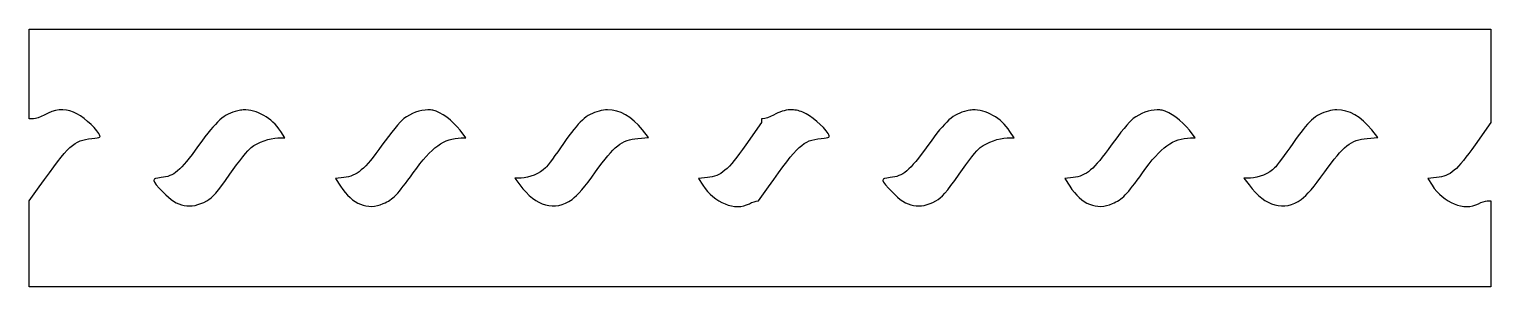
# Model space of a CAD drawing. Header units: centimetres. Extents: x -10.7 to 4.1, y 8.4 to 11.
import ezdxf

# ---------------------------------------------------------------- set-up
doc = ezdxf.new("R2010")
doc.units = ezdxf.units.CM
doc.header["$MEASUREMENT"] = 0
doc.layers.add('Layer 1', color=7, linetype='Continuous')

msp = doc.modelspace()

# ---------------------------------------------------------------- linework, layer by layer
at = {"layer": 'Layer 1'}
for points, knots in [([(-10.67216, 11.0369), (-10.67216, 11.0369), (-10.67216, 10.5862), (-10.67216, 10.5862), (-10.67216, 10.5862), (-10.67216, 10.5862), (-10.67216, 10.1355), (-10.67216, 10.1355), (-10.67216, 10.1355), (-10.67216, 10.1355), (-10.63015, 10.1355), (-10.63015, 10.1355), (-10.63015, 10.1355), (-10.60705, 10.13551), (-10.55788, 10.15288), (-10.52069, 10.17386), (-10.52069, 10.17386), (-10.4153, 10.23329), (-10.32304, 10.24243), (-10.22542, 10.20323), (-10.22542, 10.20323), (-10.14217, 10.16979), (-10.01471, 10.06225), (-9.97054, 9.98806), (-9.97054, 9.98806), (-9.94789, 9.95003), (-9.94872, 9.94889), (-10.04163, 9.93832), (-10.04163, 9.93832), (-10.2256, 9.91738), (-10.26764, 9.87895), (-10.57198, 9.45106), (-10.57198, 9.45106), (-10.57198, 9.45106), (-10.67216, 9.31021), (-10.67216, 9.31021), (-10.67216, 9.31021), (-10.67216, 9.31021), (-10.67216, 8.87929), (-10.67216, 8.87929), (-10.67216, 8.87929), (-10.67216, 8.87929), (-10.67216, 8.44777), (-10.67216, 8.44777), (-10.67216, 8.44777), (-10.67216, 8.44777), (-6.98191, 8.44777), (-6.98191, 8.44777), (-6.98191, 8.44777), (-6.98191, 8.44777), (-3.32316, 8.44777), (-3.32316, 8.44777), (-3.32316, 8.44777), (-3.32316, 8.44777), (-3.29166, 8.44777), (-3.29166, 8.44777), (-3.29166, 8.44777), (-3.29166, 8.44777), (0.36709, 8.44777), (0.36709, 8.44777), (0.36709, 8.44777), (0.36709, 8.44777), (4.05734, 8.44777), (4.05734, 8.44777), (4.05734, 8.44777), (4.05734, 8.44777), (4.05734, 8.87929), (4.05734, 8.87929), (4.05734, 8.87929), (4.05734, 8.87929), (4.05734, 9.31081), (4.05734, 9.31081), (4.05734, 9.31081), (4.05734, 9.31081), (4.02179, 9.31081), (4.02179, 9.31081), (4.02179, 9.31081), (4.00224, 9.31066), (3.96298, 9.29785), (3.93455, 9.28264), (3.93455, 9.28264), (3.79112, 9.20598), (3.58195, 9.28933), (3.46519, 9.46964), (3.46519, 9.46964), (3.46519, 9.46964), (3.42237, 9.53556), (3.42237, 9.53556), (3.42237, 9.53556), (3.42237, 9.53556), (3.51164, 9.54515), (3.51164, 9.54515), (3.51164, 9.54515), (3.65011, 9.55986), (3.71645, 9.61612), (3.899, 9.87539), (3.899, 9.87539), (3.899, 9.87539), (4.05734, 10.10074), (4.05734, 10.10074), (4.05734, 10.10074), (4.05734, 10.10074), (4.05734, 10.56882), (4.05734, 10.56882), (4.05734, 10.56882), (4.05734, 10.56882), (4.05734, 11.0369), (4.05734, 11.0369), (4.05734, 11.0369), (4.05734, 11.0369), (0.36709, 11.0369), (0.36709, 11.0369), (0.36709, 11.0369), (0.36709, 11.0369), (-3.29166, 11.0369), (-3.29166, 11.0369), (-3.29166, 11.0369), (-3.29166, 11.0369), (-3.32316, 11.0369), (-3.32316, 11.0369), (-3.32316, 11.0369), (-3.32316, 11.0369), (-6.98191, 11.0369), (-6.98191, 11.0369), (-6.98191, 11.0369), (-6.98191, 11.0369), (-10.67216, 11.0369), (-10.67216, 11.0369)], [0, 0, 0, 0, 0.03030303, 0.03030303, 0.03030303, 0.03030303, 0.06060606, 0.06060606, 0.06060606, 0.06060606, 0.09090909, 0.09090909, 0.09090909, 0.09090909, 0.12121212, 0.12121212, 0.12121212, 0.12121212, 0.15151515, 0.15151515, 0.15151515, 0.15151515, 0.18181818, 0.18181818, 0.18181818, 0.18181818, 0.21212121, 0.21212121, 0.21212121, 0.21212121, 0.24242424, 0.24242424, 0.24242424, 0.24242424, 0.27272727, 0.27272727, 0.27272727, 0.27272727, 0.3030303, 0.3030303, 0.3030303, 0.3030303, 0.33333333, 0.33333333, 0.33333333, 0.33333333, 0.36363636, 0.36363636, 0.36363636, 0.36363636, 0.39393939, 0.39393939, 0.39393939, 0.39393939, 0.42424242, 0.42424242, 0.42424242, 0.42424242, 0.45454545, 0.45454545, 0.45454545, 0.45454545, 0.48484848, 0.48484848, 0.48484848, 0.48484848, 0.51515152, 0.51515152, 0.51515152, 0.51515152, 0.54545455, 0.54545455, 0.54545455, 0.54545455, 0.57575758, 0.57575758, 0.57575758, 0.57575758, 0.60606061, 0.60606061, 0.60606061, 0.60606061, 0.63636364, 0.63636364, 0.63636364, 0.63636364, 0.66666667, 0.66666667, 0.66666667, 0.66666667, 0.6969697, 0.6969697, 0.6969697, 0.6969697, 0.72727273, 0.72727273, 0.72727273, 0.72727273, 0.75757576, 0.75757576, 0.75757576, 0.75757576, 0.78787879, 0.78787879, 0.78787879, 0.78787879, 0.81818182, 0.81818182, 0.81818182, 0.81818182, 0.84848485, 0.84848485, 0.84848485, 0.84848485, 0.87878788, 0.87878788, 0.87878788, 0.87878788, 0.90909091, 0.90909091, 0.90909091, 0.90909091, 0.93939394, 0.93939394, 0.93939394, 0.93939394, 1, 1, 1, 1]), ([(-8.5148, 10.226), (-8.38016, 10.2317), (-8.2275, 10.14675), (-8.13794, 10.00964), (-8.13794, 10.00964), (-8.13794, 10.00964), (-8.09472, 9.94371), (-8.09472, 9.94371), (-8.09472, 9.94371), (-8.09472, 9.94371), (-8.16581, 9.94371), (-8.16581, 9.94371), (-8.16581, 9.94371), (-8.24856, 9.94371), (-8.36329, 9.90289), (-8.43684, 9.84722), (-8.43684, 9.84722), (-8.46534, 9.82565), (-8.56109, 9.70571), (-8.64931, 9.58052), (-8.64931, 9.58052), (-8.78019, 9.39477), (-8.82309, 9.345), (-8.88358, 9.31141), (-8.88358, 9.31141), (-9.04554, 9.2215), (-9.1811, 9.24792), (-9.32224, 9.39712), (-9.32224, 9.39712), (-9.4456, 9.52751), (-9.44651, 9.53428), (-9.34406, 9.54515), (-9.34406, 9.54515), (-9.21145, 9.55923), (-9.15616, 9.60617), (-8.96598, 9.867), (-8.96598, 9.867), (-8.78021, 10.12178), (-8.71219, 10.18231), (-8.57094, 10.21821), (-8.57094, 10.21821), (-8.55269, 10.22285), (-8.53403, 10.22519), (-8.5148, 10.226)], [0, 0, 0, 0, 0.08333333, 0.08333333, 0.08333333, 0.08333333, 0.16666667, 0.16666667, 0.16666667, 0.16666667, 0.25, 0.25, 0.25, 0.25, 0.33333333, 0.33333333, 0.33333333, 0.33333333, 0.41666667, 0.41666667, 0.41666667, 0.41666667, 0.5, 0.5, 0.5, 0.5, 0.58333333, 0.58333333, 0.58333333, 0.58333333, 0.66666667, 0.66666667, 0.66666667, 0.66666667, 0.75, 0.75, 0.75, 0.75, 0.83333333, 0.83333333, 0.83333333, 0.83333333, 1, 1, 1, 1]), ([(-6.65352, 10.2272), (-6.63575, 10.22767), (-6.61891, 10.22612), (-6.60383, 10.223), (-6.60383, 10.223), (-6.52421, 10.20656), (-6.40258, 10.11715), (-6.32917, 10.02103), (-6.32917, 10.02103), (-6.32917, 10.02103), (-6.271, 9.94491), (-6.271, 9.94491), (-6.271, 9.94491), (-6.271, 9.94491), (-6.31786, 9.94431), (-6.31786, 9.94431), (-6.31786, 9.94431), (-6.49261, 9.94217), (-6.61596, 9.85285), (-6.80135, 9.5943), (-6.80135, 9.5943), (-6.96135, 9.37116), (-7.00391, 9.32742), (-7.10389, 9.28384), (-7.10389, 9.28384), (-7.26422, 9.21397), (-7.41397, 9.27501), (-7.53528, 9.46005), (-7.53528, 9.46005), (-7.53528, 9.46005), (-7.58456, 9.53556), (-7.58456, 9.53556), (-7.58456, 9.53556), (-7.58456, 9.53556), (-7.50135, 9.54515), (-7.50135, 9.54515), (-7.50135, 9.54515), (-7.36813, 9.56102), (-7.29309, 9.62499), (-7.11722, 9.87119), (-7.11722, 9.87119), (-7.03133, 9.99144), (-6.93277, 10.11062), (-6.89547, 10.1391), (-6.89547, 10.1391), (-6.82726, 10.19117), (-6.73052, 10.22518), (-6.65352, 10.2272)], [0, 0, 0, 0, 0.07692308, 0.07692308, 0.07692308, 0.07692308, 0.15384615, 0.15384615, 0.15384615, 0.15384615, 0.23076923, 0.23076923, 0.23076923, 0.23076923, 0.30769231, 0.30769231, 0.30769231, 0.30769231, 0.38461538, 0.38461538, 0.38461538, 0.38461538, 0.46153846, 0.46153846, 0.46153846, 0.46153846, 0.53846154, 0.53846154, 0.53846154, 0.53846154, 0.61538462, 0.61538462, 0.61538462, 0.61538462, 0.69230769, 0.69230769, 0.69230769, 0.69230769, 0.76923077, 0.76923077, 0.76923077, 0.76923077, 0.84615385, 0.84615385, 0.84615385, 0.84615385, 1, 1, 1, 1]), ([(-4.84313, 10.2266), (-4.72016, 10.22789), (-4.59978, 10.15948), (-4.49131, 10.02462), (-4.49131, 10.02462), (-4.49131, 10.02462), (-4.43072, 9.94911), (-4.43072, 9.94911), (-4.43072, 9.94911), (-4.43072, 9.94911), (-4.53776, 9.93892), (-4.53776, 9.93892), (-4.53776, 9.93892), (-4.7028, 9.92364), (-4.77474, 9.86738), (-4.96431, 9.60269), (-4.96431, 9.60269), (-5.07478, 9.44844), (-5.14433, 9.36711), (-5.20141, 9.3264), (-5.20141, 9.3264), (-5.37599, 9.20187), (-5.56244, 9.25334), (-5.72813, 9.47144), (-5.72813, 9.47144), (-5.72813, 9.47144), (-5.77983, 9.53916), (-5.77983, 9.53916), (-5.77983, 9.53916), (-5.77983, 9.53916), (-5.71439, 9.54036), (-5.71439, 9.54036), (-5.71439, 9.54036), (-5.63546, 9.54132), (-5.5227, 9.58807), (-5.46962, 9.64225), (-5.46962, 9.64225), (-5.44829, 9.66401), (-5.36643, 9.77442), (-5.28785, 9.88738), (-5.28785, 9.88738), (-5.13019, 10.11401), (-5.05887, 10.17893), (-4.92836, 10.21461), (-4.92836, 10.21461), (-4.8998, 10.22242), (-4.87151, 10.2263), (-4.84313, 10.2266)], [0, 0, 0, 0, 0.07692308, 0.07692308, 0.07692308, 0.07692308, 0.15384615, 0.15384615, 0.15384615, 0.15384615, 0.23076923, 0.23076923, 0.23076923, 0.23076923, 0.30769231, 0.30769231, 0.30769231, 0.30769231, 0.38461538, 0.38461538, 0.38461538, 0.38461538, 0.46153846, 0.46153846, 0.46153846, 0.46153846, 0.53846154, 0.53846154, 0.53846154, 0.53846154, 0.61538462, 0.61538462, 0.61538462, 0.61538462, 0.69230769, 0.69230769, 0.69230769, 0.69230769, 0.76923077, 0.76923077, 0.76923077, 0.76923077, 0.84615385, 0.84615385, 0.84615385, 0.84615385, 1, 1, 1, 1]), ([(-3.00285, 10.2266), (-2.9607, 10.22812), (-2.91913, 10.22038), (-2.87642, 10.20323), (-2.87642, 10.20323), (-2.79317, 10.16979), (-2.66571, 10.06225), (-2.62155, 9.98806), (-2.62155, 9.98806), (-2.5989, 9.95003), (-2.59973, 9.94889), (-2.69264, 9.93832), (-2.69264, 9.93832), (-2.87661, 9.91738), (-2.91865, 9.87895), (-3.22299, 9.45106), (-3.22299, 9.45106), (-3.22299, 9.45106), (-3.32276, 9.31081), (-3.32276, 9.31081), (-3.32276, 9.31081), (-3.32276, 9.31081), (-3.3272, 9.31081), (-3.3272, 9.31081), (-3.3272, 9.31081), (-3.34675, 9.31066), (-3.38601, 9.29785), (-3.41445, 9.28264), (-3.41445, 9.28264), (-3.55788, 9.20598), (-3.76704, 9.28933), (-3.88381, 9.46964), (-3.88381, 9.46964), (-3.88381, 9.46964), (-3.92663, 9.53556), (-3.92663, 9.53556), (-3.92663, 9.53556), (-3.92663, 9.53556), (-3.83736, 9.54515), (-3.83736, 9.54515), (-3.83736, 9.54515), (-3.69889, 9.55986), (-3.63255, 9.61612), (-3.44999, 9.87539), (-3.44999, 9.87539), (-3.44999, 9.87539), (-3.29166, 10.10074), (-3.29166, 10.10074), (-3.29166, 10.10074), (-3.29166, 10.10074), (-3.29166, 10.1355), (-3.29166, 10.1355), (-3.29166, 10.1355), (-3.29166, 10.1355), (-3.28115, 10.1355), (-3.28115, 10.1355), (-3.28115, 10.1355), (-3.25805, 10.13551), (-3.20848, 10.15288), (-3.17129, 10.17386), (-3.17129, 10.17386), (-3.11201, 10.20729), (-3.05705, 10.22464), (-3.00285, 10.2266)], [0, 0, 0, 0, 0.05882353, 0.05882353, 0.05882353, 0.05882353, 0.11764706, 0.11764706, 0.11764706, 0.11764706, 0.17647059, 0.17647059, 0.17647059, 0.17647059, 0.23529412, 0.23529412, 0.23529412, 0.23529412, 0.29411765, 0.29411765, 0.29411765, 0.29411765, 0.35294118, 0.35294118, 0.35294118, 0.35294118, 0.41176471, 0.41176471, 0.41176471, 0.41176471, 0.47058824, 0.47058824, 0.47058824, 0.47058824, 0.52941176, 0.52941176, 0.52941176, 0.52941176, 0.58823529, 0.58823529, 0.58823529, 0.58823529, 0.64705882, 0.64705882, 0.64705882, 0.64705882, 0.70588235, 0.70588235, 0.70588235, 0.70588235, 0.76470588, 0.76470588, 0.76470588, 0.76470588, 0.82352941, 0.82352941, 0.82352941, 0.82352941, 0.88235294, 0.88235294, 0.88235294, 0.88235294, 1, 1, 1, 1]), ([(-1.1658, 10.226), (-1.03117, 10.2317), (-0.8781, 10.14675), (-0.78854, 10.00964), (-0.78854, 10.00964), (-0.78854, 10.00964), (-0.74572, 9.94371), (-0.74572, 9.94371), (-0.74572, 9.94371), (-0.74572, 9.94371), (-0.81681, 9.94371), (-0.81681, 9.94371), (-0.81681, 9.94371), (-0.89956, 9.94371), (-1.0143, 9.90289), (-1.08785, 9.84722), (-1.08785, 9.84722), (-1.11635, 9.82565), (-1.21169, 9.70571), (-1.29991, 9.58052), (-1.29991, 9.58052), (-1.43079, 9.39477), (-1.47409, 9.345), (-1.53459, 9.31141), (-1.53459, 9.31141), (-1.69654, 9.2215), (-1.8317, 9.24792), (-1.97284, 9.39712), (-1.97284, 9.39712), (-2.0962, 9.52751), (-2.09752, 9.53428), (-1.99506, 9.54515), (-1.99506, 9.54515), (-1.86246, 9.55923), (-1.80717, 9.60617), (-1.61699, 9.867), (-1.61699, 9.867), (-1.43121, 10.12178), (-1.3632, 10.18231), (-1.22195, 10.21821), (-1.22195, 10.21821), (-1.20369, 10.22285), (-1.18504, 10.22519), (-1.1658, 10.226)], [0, 0, 0, 0, 0.08333333, 0.08333333, 0.08333333, 0.08333333, 0.16666667, 0.16666667, 0.16666667, 0.16666667, 0.25, 0.25, 0.25, 0.25, 0.33333333, 0.33333333, 0.33333333, 0.33333333, 0.41666667, 0.41666667, 0.41666667, 0.41666667, 0.5, 0.5, 0.5, 0.5, 0.58333333, 0.58333333, 0.58333333, 0.58333333, 0.66666667, 0.66666667, 0.66666667, 0.66666667, 0.75, 0.75, 0.75, 0.75, 0.83333333, 0.83333333, 0.83333333, 0.83333333, 1, 1, 1, 1]), ([(0.69588, 10.2272), (0.71365, 10.22767), (0.73009, 10.22612), (0.74516, 10.223), (0.74516, 10.223), (0.82478, 10.20656), (0.94642, 10.11715), (1.01983, 10.02103), (1.01983, 10.02103), (1.01983, 10.02103), (1.07799, 9.94491), (1.07799, 9.94491), (1.07799, 9.94491), (1.07799, 9.94491), (1.03154, 9.94431), (1.03154, 9.94431), (1.03154, 9.94431), (0.85679, 9.94217), (0.73344, 9.85285), (0.54805, 9.5943), (0.54805, 9.5943), (0.38804, 9.37116), (0.34509, 9.32742), (0.2451, 9.28384), (0.2451, 9.28384), (0.08478, 9.21397), (-0.06498, 9.27501), (-0.18629, 9.46005), (-0.18629, 9.46005), (-0.18629, 9.46005), (-0.23557, 9.53556), (-0.23557, 9.53556), (-0.23557, 9.53556), (-0.23557, 9.53556), (-0.15195, 9.54515), (-0.15195, 9.54515), (-0.15195, 9.54515), (-0.01873, 9.56102), (0.0559, 9.62499), (0.23177, 9.87119), (0.23177, 9.87119), (0.31767, 9.99144), (0.41663, 10.11062), (0.45393, 10.1391), (0.45393, 10.1391), (0.52214, 10.19117), (0.61888, 10.22518), (0.69588, 10.2272)], [0, 0, 0, 0, 0.07692308, 0.07692308, 0.07692308, 0.07692308, 0.15384615, 0.15384615, 0.15384615, 0.15384615, 0.23076923, 0.23076923, 0.23076923, 0.23076923, 0.30769231, 0.30769231, 0.30769231, 0.30769231, 0.38461538, 0.38461538, 0.38461538, 0.38461538, 0.46153846, 0.46153846, 0.46153846, 0.46153846, 0.53846154, 0.53846154, 0.53846154, 0.53846154, 0.61538462, 0.61538462, 0.61538462, 0.61538462, 0.69230769, 0.69230769, 0.69230769, 0.69230769, 0.76923077, 0.76923077, 0.76923077, 0.76923077, 0.84615385, 0.84615385, 0.84615385, 0.84615385, 1, 1, 1, 1]), ([(2.50627, 10.2266), (2.62924, 10.22789), (2.74921, 10.15948), (2.85768, 10.02462), (2.85768, 10.02462), (2.85768, 10.02462), (2.91868, 9.94911), (2.91868, 9.94911), (2.91868, 9.94911), (2.91868, 9.94911), (2.81123, 9.93892), (2.81123, 9.93892), (2.81123, 9.93892), (2.6462, 9.92364), (2.57426, 9.86738), (2.38469, 9.60269), (2.38469, 9.60269), (2.27421, 9.44844), (2.20466, 9.36711), (2.14759, 9.3264), (2.14759, 9.3264), (1.97301, 9.20187), (1.78655, 9.25334), (1.62087, 9.47144), (1.62087, 9.47144), (1.62087, 9.47144), (1.56917, 9.53916), (1.56917, 9.53916), (1.56917, 9.53916), (1.56917, 9.53916), (1.6346, 9.54036), (1.6346, 9.54036), (1.6346, 9.54036), (1.71354, 9.54132), (1.82629, 9.58807), (1.87938, 9.64225), (1.87938, 9.64225), (1.90071, 9.66401), (1.98257, 9.77442), (2.06115, 9.88738), (2.06115, 9.88738), (2.21881, 10.11401), (2.29013, 10.17893), (2.42064, 10.21461), (2.42064, 10.21461), (2.44919, 10.22242), (2.47789, 10.2263), (2.50627, 10.2266)], [0, 0, 0, 0, 0.07692308, 0.07692308, 0.07692308, 0.07692308, 0.15384615, 0.15384615, 0.15384615, 0.15384615, 0.23076923, 0.23076923, 0.23076923, 0.23076923, 0.30769231, 0.30769231, 0.30769231, 0.30769231, 0.38461538, 0.38461538, 0.38461538, 0.38461538, 0.46153846, 0.46153846, 0.46153846, 0.46153846, 0.53846154, 0.53846154, 0.53846154, 0.53846154, 0.61538462, 0.61538462, 0.61538462, 0.61538462, 0.69230769, 0.69230769, 0.69230769, 0.69230769, 0.76923077, 0.76923077, 0.76923077, 0.76923077, 0.84615385, 0.84615385, 0.84615385, 0.84615385, 1, 1, 1, 1])]:
    msp.add_open_spline(points, degree=3, knots=knots, dxfattribs=at)

doc.saveas('drawing.dxf')
